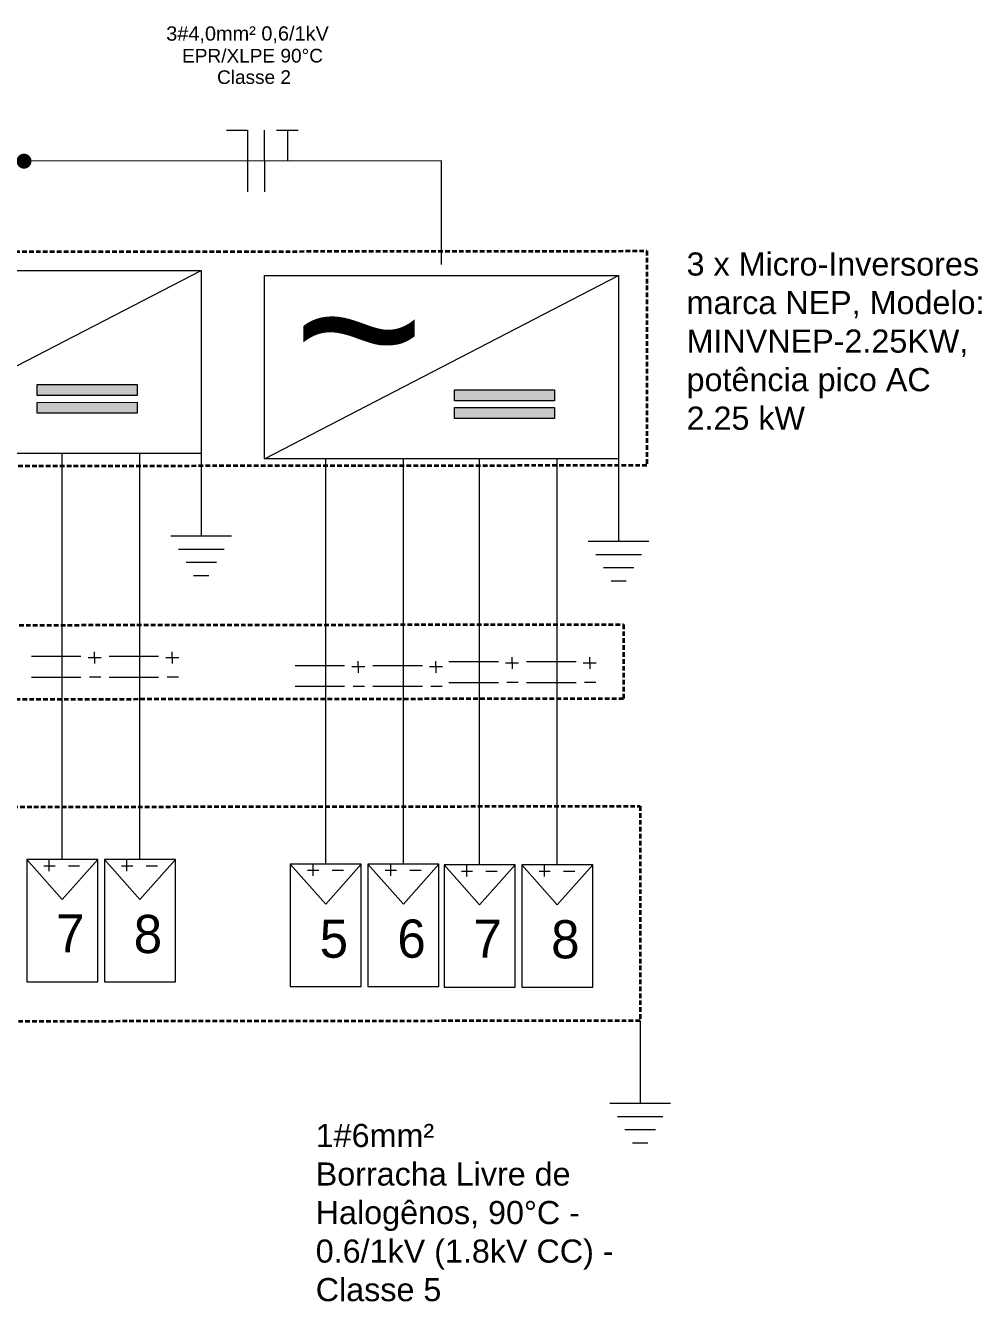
# Model space of a CAD drawing. Header units: centimetres. Extents: x -1416 to 19908, y -7962 to 7254.
# Drawn here: x 590.3 to 693.7, y -1796.8 to -1658.8 of the extents above; entities that cross this region are included whole.
import ezdxf

# ---------------------------------------------------------------- set-up
doc = ezdxf.new("R2010")
doc.units = ezdxf.units.CM
doc.linetypes.add('DASHED', pattern=[0.75, 0.5, -0.25])
doc.layers.get('0').update_dxf_attribs({"color": 4, "lineweight": 18})
doc.layers.add('TXT-02', color=7, linetype='Continuous', lineweight=20)
doc.styles.add('arial', font='arial.ttf')
doc.styles.add('Arial$001', font='arial.ttf', dxfattribs={"height": 4.378104})

# ---------------------------------------------------------------- blocks, each defined once
blk = doc.blocks.new('Modulo')
at = {"color": 0, "linetype": 'ByBlock', "lineweight": 9}
blk.add_lwpolyline([(-6.4, -22.06), (6.4, -22.06), (6.4, 0), (-6.4, 0)], close=True, dxfattribs=at)
blk.add_lwpolyline([(-6.4, 0), (0, -7.22), (6.4, 0)], dxfattribs=at)
blk = doc.blocks.new('PN')
for p, q in [((0, 0), (0, -0.2115)), ((-0.0779, -0.2115), (0.0779, -0.2115)), ((-0.0585, -0.2453), (0.0585, -0.2453)), ((-0.039, -0.279), (0.039, -0.279)), ((-0.0195, -0.3128), (0.0195, -0.3128))]:
    blk.add_line(p, q)

msp = doc.modelspace()

# ---------------------------------------------------------------- hatches: boundary and pattern name
at = {"lineweight": 20}
h = msp.add_hatch(color=0, dxfattribs=at)
h.dxf.hatch_style = 1
h.paths.add_polyline_path([(589.37, -1673.46, 1), (590.99, -1673.46, 1)])
for points in [[(591.6, -1697.62), (602.42, -1697.61), (602.42, -1698.79), (591.6, -1698.8)], [(636.74, -1698.19), (647.56, -1698.18), (647.56, -1699.36), (636.74, -1699.38)], [(591.6, -1699.54), (602.42, -1699.53), (602.42, -1700.71), (591.6, -1700.72)], [(636.74, -1700.11), (647.56, -1700.1), (647.56, -1701.28), (636.74, -1701.29)]]:
    msp.add_hatch(color=7, dxfattribs=at).paths.add_polyline_path(points)

# ---------------------------------------------------------------- linework, layer by layer
at = {"color": 7, "lineweight": 9}
for p, q in [((614.35, -1670.15), (612.08, -1670.15)), ((614.35, -1670.09), (614.36, -1676.77)), ((614.35, -1670.09), (614.36, -1676.77)), ((616.17, -1670.09), (616.18, -1676.77)), ((616.17, -1670.09), (616.18, -1676.77)), ((617.49, -1670.09), (619.82, -1670.09)), ((618.68, -1670.09), (618.69, -1673.43)), ((618.68, -1670.09), (618.69, -1673.43))]:
    msp.add_line(p, q, dxfattribs=at)
at = {"color": 7, "lineweight": 20}
for p, q in [((635.32, -1673.41), (590.4, -1673.46)), ((635.34, -1684.65), (635.32, -1673.41)), ((594.31, -1748.98), (594.31, -1705.07)), ((602.71, -1748.98), (602.71, -1705.07)), ((622.82, -1749.48), (622.82, -1705.64)), ((631.22, -1749.48), (631.22, -1705.64)), ((639.45, -1749.55), (639.45, -1705.64)), ((647.85, -1749.55), (647.85, -1705.64)), ((592.88, -1749.04), (592.88, -1750.24)), ((601.28, -1749.04), (601.28, -1750.24)), ((592.34, -1749.64), (593.54, -1749.64)), ((595, -1749.64), (596.2, -1749.64)), ((600.74, -1749.64), (601.94, -1749.64)), ((603.4, -1749.64), (604.6, -1749.64)), ((620.85, -1750.14), (622.05, -1750.14)), ((621.4, -1749.54), (621.4, -1750.74)), ((623.52, -1750.14), (624.72, -1750.14)), ((629.25, -1750.14), (630.45, -1750.14)), ((629.8, -1749.54), (629.8, -1750.74)), ((631.92, -1750.14), (633.12, -1750.14)), ((637.48, -1750.22), (638.68, -1750.22)), ((638.02, -1749.62), (638.02, -1750.82)), ((640.14, -1750.22), (641.34, -1750.22)), ((645.88, -1750.22), (647.08, -1750.22)), ((646.42, -1749.62), (646.42, -1750.82)), ((648.54, -1750.22), (649.74, -1750.22))]:
    msp.add_line(p, q, dxfattribs=at)
at = {"color": 0}
for p, q in [((571.05, -1705.07), (609.35, -1685.27)), ((616.19, -1705.64), (654.49, -1685.84))]:
    msp.add_line(p, q, dxfattribs=at)
at = {"color": 0, "linetype": 'ByBlock', "lineweight": 9}
for p, q in [((596.34, -1727.02), (591, -1727.02)), ((596.34, -1727.02), (591, -1727.02)), ((598.51, -1727.15), (597.12, -1727.15)), ((597.81, -1727.15), (597.81, -1726.52)), ((597.81, -1727.15), (597.81, -1727.78)), ((604.74, -1727.02), (599.4, -1727.02)), ((604.74, -1727.02), (599.4, -1727.02)), ((606.91, -1727.15), (605.52, -1727.15)), ((606.21, -1727.15), (606.21, -1726.52)), ((606.21, -1727.15), (606.21, -1727.78)), ((642.96, -1727.73), (642.96, -1727.1)), ((651.36, -1727.73), (651.36, -1727.1)), ((624.86, -1728.02), (619.52, -1728.02)), ((624.86, -1728.02), (619.52, -1728.02)), ((627.03, -1728.15), (625.64, -1728.15)), ((626.33, -1728.15), (626.33, -1727.52)), ((626.33, -1728.15), (626.33, -1728.78)), ((633.26, -1728.02), (627.92, -1728.02)), ((633.26, -1728.02), (627.92, -1728.02)), ((635.43, -1728.15), (634.04, -1728.15)), ((634.73, -1728.15), (634.73, -1727.52)), ((634.73, -1728.15), (634.73, -1728.78)), ((641.49, -1727.59), (636.14, -1727.59)), ((641.49, -1727.59), (636.14, -1727.59)), ((643.65, -1727.73), (642.26, -1727.73)), ((642.96, -1727.73), (642.96, -1728.35)), ((649.89, -1727.59), (644.54, -1727.59)), ((649.89, -1727.59), (644.54, -1727.59)), ((652.05, -1727.73), (650.66, -1727.73)), ((651.36, -1727.73), (651.36, -1728.35)), ((596.34, -1729.29), (591, -1729.29)), ((596.34, -1729.29), (591, -1729.29)), ((597.25, -1729.22), (598.48, -1729.22)), ((604.74, -1729.29), (599.4, -1729.29)), ((604.74, -1729.29), (599.4, -1729.29)), ((605.65, -1729.22), (606.88, -1729.22)), ((641.49, -1729.86), (636.14, -1729.86)), ((641.49, -1729.86), (636.14, -1729.86)), ((642.39, -1729.79), (643.62, -1729.79)), ((649.89, -1729.86), (644.54, -1729.86)), ((649.89, -1729.86), (644.54, -1729.86)), ((650.79, -1729.79), (652.02, -1729.79)), ((624.86, -1730.28), (619.52, -1730.28)), ((624.86, -1730.28), (619.52, -1730.28)), ((625.77, -1730.21), (626.99, -1730.21)), ((633.26, -1730.28), (627.92, -1730.28)), ((633.26, -1730.28), (627.92, -1730.28)), ((634.17, -1730.21), (635.39, -1730.21))]:
    msp.add_line(p, q, dxfattribs=at)
at = {"color": 7, "linetype": 'DASHED', "lineweight": 35}
for points in [[(523.23, -1683.31), (657.55, -1683.17), (657.55, -1706.37), (523.23, -1706.51)], [(525.9, -1723.69), (655.01, -1723.55), (655.01, -1731.59), (525.9, -1731.74)], [(523.76, -1743.35), (656.82, -1743.2), (656.82, -1766.41), (523.76, -1766.55)]]:
    msp.add_lwpolyline(points, close=True, dxfattribs=at)
at = {"color": 0}
for points in [[(571.05, -1685.27), (609.35, -1685.27), (609.35, -1705.07), (571.05, -1705.07)], [(616.19, -1685.84), (654.49, -1685.84), (654.49, -1705.64), (616.19, -1705.64)]]:
    msp.add_lwpolyline(points, close=True, dxfattribs=at)
at = {"color": 7, "lineweight": 20}
for points in [[(591.6, -1697.62), (602.42, -1697.61), (602.42, -1698.79), (591.6, -1698.8)], [(636.74, -1698.19), (647.56, -1698.18), (647.56, -1699.36), (636.74, -1699.38)], [(591.6, -1699.54), (602.42, -1699.53), (602.42, -1700.71), (591.6, -1700.72)], [(636.74, -1700.11), (647.56, -1700.1), (647.56, -1701.28), (636.74, -1701.29)]]:
    msp.add_lwpolyline(points, close=True, dxfattribs=at)
at = {"color": 0, "lineweight": 20}
msp.add_circle((590.18, -1673.46), 0.216, dxfattribs=at)

# ---------------------------------------------------------------- block references
at = {"color": 0, "xscale": 42.15517114397122, "yscale": 42.15517114397122, "zscale": 42.15517114397122}
for p in [(609.35, -1705.07), (654.49, -1705.64), (656.82, -1766.41)]:
    msp.add_blockref('PN', p, dxfattribs=at)
at = {"color": 7, "lineweight": 20, "xscale": 0.6, "yscale": 0.6, "zscale": 0.6}
for p in [(594.31, -1748.98), (602.71, -1748.98), (622.82, -1749.48), (631.22, -1749.48), (639.45, -1749.55), (647.85, -1749.55)]:
    msp.add_blockref('Modulo', p, dxfattribs=at)

# ---------------------------------------------------------------- texts
at = {"color": 7, "style": 'Arial$001'}
for s, height, p in [('3#4,0mm² 0,6/1kV', 1.5413, (605.56, -1660.43)), ('EPR/XLPE 90°C', 1.4731, (607.28, -1662.8)), ('Classe 2', 1.471, (611.06, -1665.11))]:
    msp.add_text(s, height=height, rotation=0.0575, dxfattribs=at).set_placement(p)
at = {"color": 0, "linetype": 'Continuous', "style": 'arial'}
msp.add_text('~', height=17.45, dxfattribs=at).set_placement((619.29, -1700.24))
at = {"color": 7}
for s, p in [('7', (593.65, -1759.02)), ('8', (602.05, -1759.09)), ('5', (622.16, -1759.59)), ('6', (630.56, -1759.59)), ('7', (638.79, -1759.59)), ('8', (647.19, -1759.66))]:
    msp.add_text(s, height=4.13, dxfattribs=at).set_placement(p)
at = {"layer": 'TXT-02', "color": 0, "linetype": 'ByBlock', "lineweight": 9, "char_height": 2.5, "width": 32.4468, "attachment_point": 1, "style": 'arial'}
for s, insert in [('3 x Micro-Inversores marca NEP, Modelo: \\PMINVNEP-2.25KW, potência pico AC 2.25 kW', (661.84, -1683.33)), ('1#6mm²\\PBorracha Livre de Halogênos, 90°C - 0.6/1kV (1.8kV CC) - \\PClasse 5\\P', (621.73, -1777.56))]:
    msp.add_mtext(s, dxfattribs=dict(at, insert=insert))

doc.saveas('drawing.dxf')
